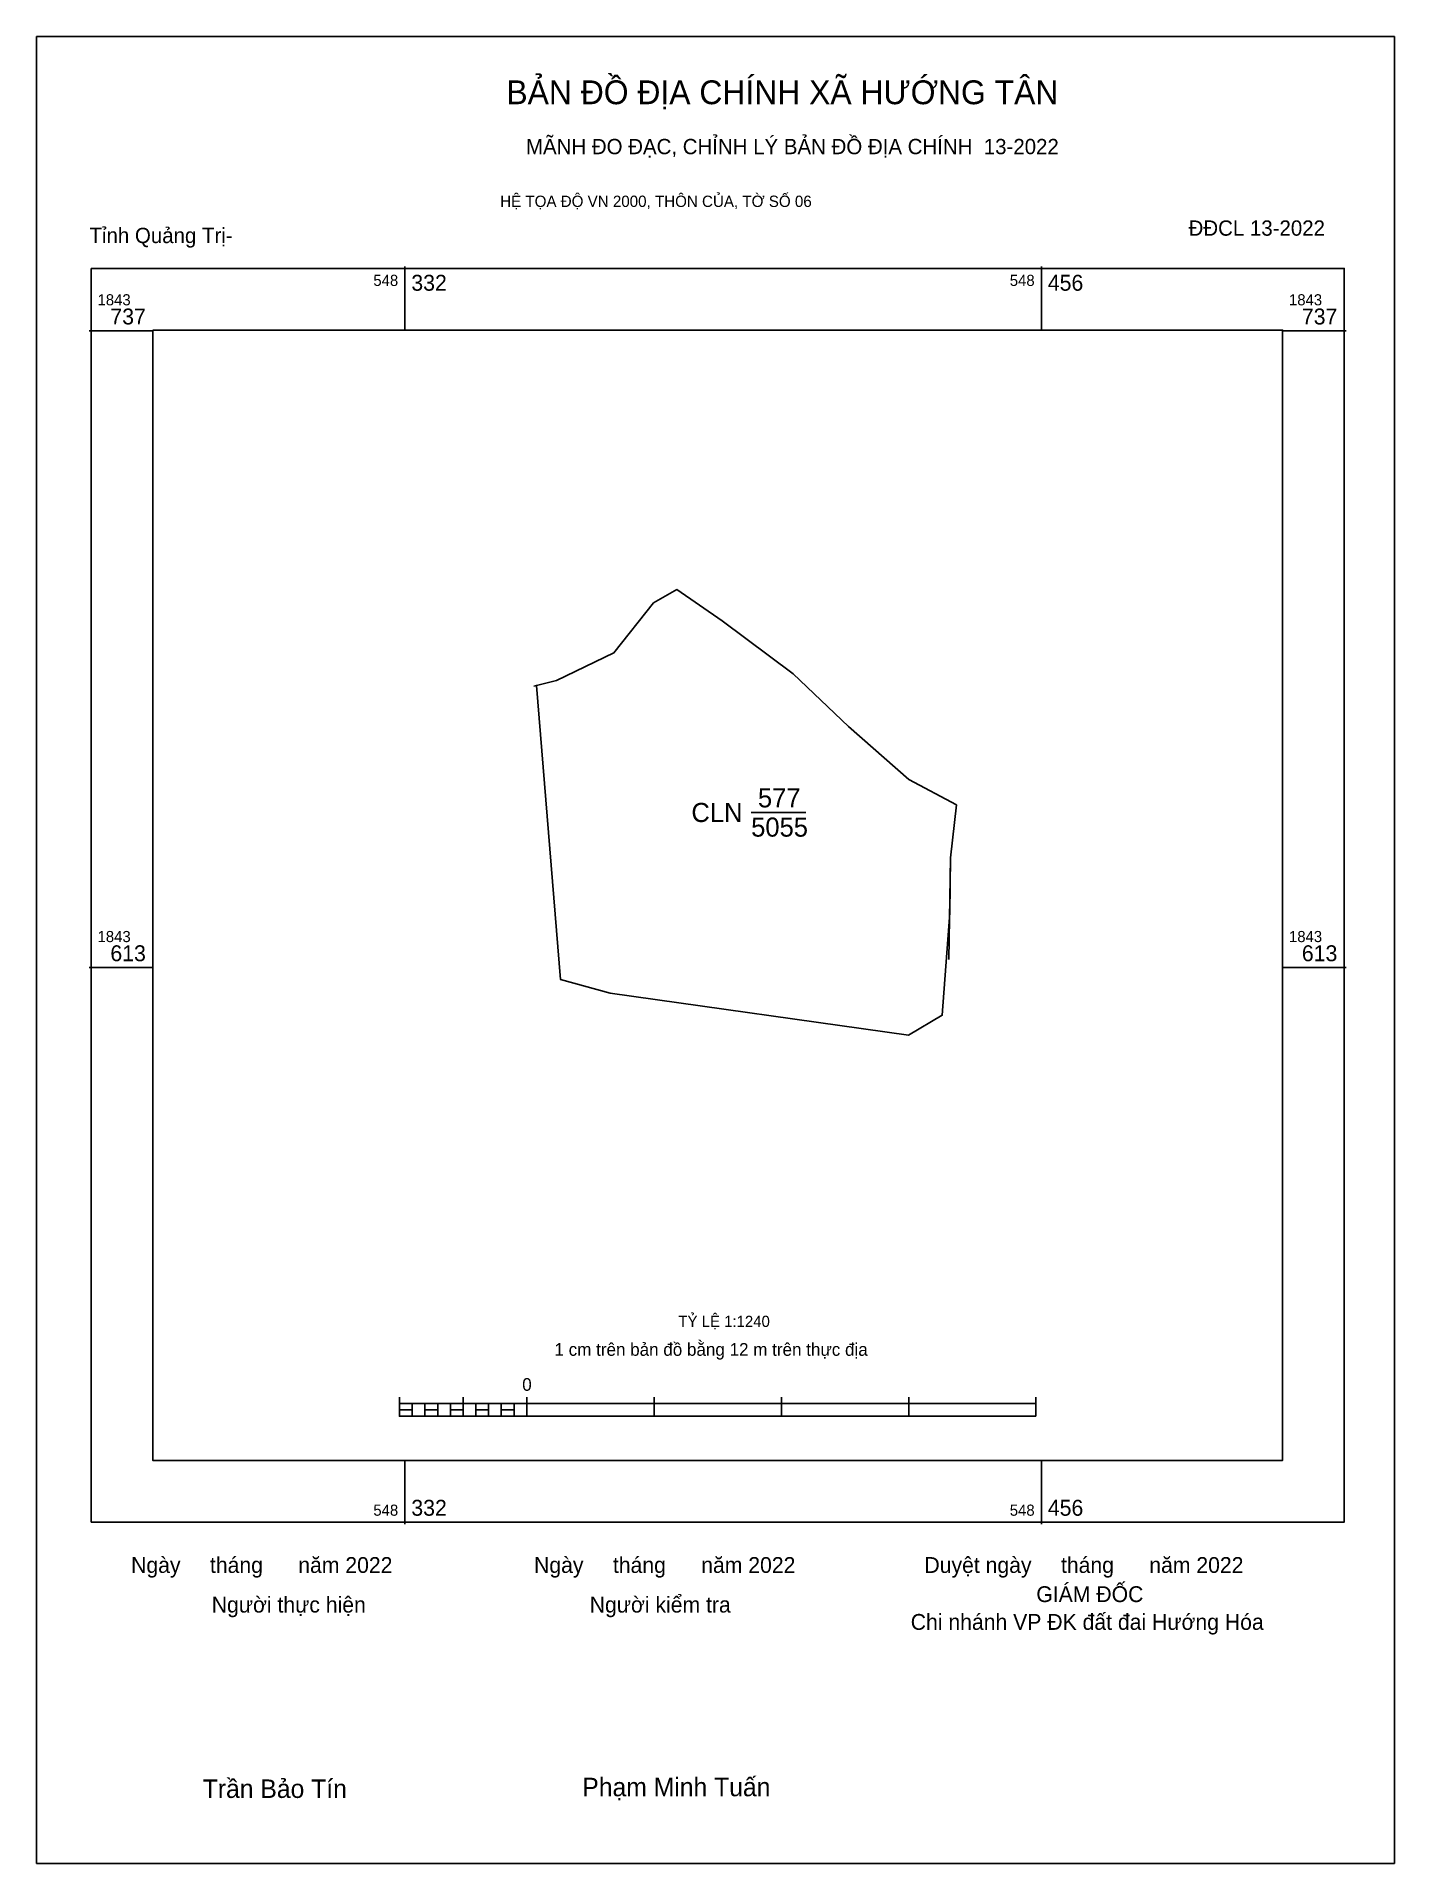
# Model space of a CAD drawing. Extents: x 548261 to 548525, y 1843439 to 1843795.
import ezdxf

# ---------------------------------------------------------------- set-up
doc = ezdxf.new("R2010")
doc.units = 0
for name, color, linetype in [('Level 10', 7, 'Continuous'), ('Level 13', 7, 'Continuous'), ('Level 15', 7, 'Continuous'), ('Level 27', 7, 'Continuous'), ('Level 49', 7, 'Continuous'), ('Level 50', 7, 'Continuous'), ('Level 6', 7, 'Continuous'), ('Level 62', 7, 'Continuous'), ('Level 63', 7, 'Continuous'), ('Level 9', 7, 'Continuous')]:
    doc.layers.add(name, color=color, linetype=linetype)

msp = doc.modelspace()

# ---------------------------------------------------------------- linework, layer by layer
at = {"layer": 'Level 10'}
msp.add_line((548400.05, 1843643.42), (548410.69, 1843643.42), dxfattribs=at)
msp.add_lwpolyline([(548430.71, 1843600), (548372.55, 1843608.19), (548362.86, 1843610.88), (548358.18, 1843668.17), (548362.1, 1843669.14), (548373.29, 1843674.54), (548381, 1843684.24), (548385.53, 1843686.84), (548394.42, 1843680.73), (548408.21, 1843670.46), (548419.01, 1843660.2), (548430.8, 1843649.87), (548440.05, 1843644.9), (548438.93, 1843634.58), (548438.76, 1843623.87), (548437.31, 1843603.9)], close=True, dxfattribs=at)
at = {"layer": 'Level 15'}
msp.add_lwpolyline([(548260.76, 1843794.59), (548525.44, 1843794.59), (548525.44, 1843438.65), (548260.76, 1843438.65)], close=True, dxfattribs=at)
at = {"layer": 'Level 27'}
for p, q in [((548358.18, 1843668.17), (548358.17, 1843668.16)), ((548440.05, 1843644.9), (548440.06, 1843644.9)), ((548362.86, 1843610.88), (548362.85, 1843610.88)), ((548430.71, 1843600), (548430.71, 1843599.99))]:
    msp.add_line(p, q, dxfattribs=at)
at = {"layer": 'Level 49'}
msp.add_line((548438.61, 1843614.79), (548438.93, 1843634.58), dxfattribs=at)
at = {"layer": 'Level 50'}
msp.add_lwpolyline([(548440.05, 1843644.9), (548430.8, 1843649.87), (548419.01, 1843660.2), (548408.21, 1843670.46), (548394.42, 1843680.73), (548385.53, 1843686.84), (548381, 1843684.24), (548373.29, 1843674.54), (548362.1, 1843669.14), (548357.67, 1843668.04)], dxfattribs=at)
at = {"layer": 'Level 62'}
msp.add_lwpolyline([(548283.42, 1843737.39), (548503.64, 1843737.39), (548503.64, 1843517.17), (548283.42, 1843517.17)], close=True, dxfattribs=at)
at = {"layer": 'Level 63'}
for p, q in [((548332.57, 1843749.8), (548332.57, 1843737.39)), ((548456.63, 1843749.8), (548456.63, 1843737.39)), ((548271.02, 1843737.26), (548283.42, 1843737.26)), ((548503.64, 1843737.26), (548516.05, 1843737.26)), ((548271.02, 1843613.2), (548283.42, 1843613.2)), ((548503.64, 1843613.2), (548516.05, 1843613.2)), ((548331.5, 1843529.5), (548331.5, 1843525.78)), ((548343.91, 1843529.5), (548343.91, 1843525.78)), ((548356.32, 1843529.5), (548356.32, 1843525.78)), ((548381.13, 1843529.5), (548381.13, 1843525.78)), ((548405.94, 1843529.5), (548405.94, 1843525.78)), ((548430.75, 1843529.5), (548430.75, 1843525.78)), ((548455.56, 1843529.5), (548455.56, 1843525.78)), ((548331.5, 1843528.26), (548455.56, 1843528.26)), ((548331.5, 1843525.78), (548455.56, 1843525.78)), ((548333.98, 1843528.26), (548333.98, 1843525.78)), ((548336.47, 1843528.26), (548336.47, 1843525.78)), ((548338.95, 1843528.26), (548338.95, 1843525.78)), ((548341.43, 1843528.26), (548341.43, 1843525.78)), ((548343.91, 1843528.26), (548343.91, 1843525.78)), ((548346.39, 1843528.26), (548346.39, 1843525.78)), ((548348.87, 1843528.26), (548348.87, 1843525.78)), ((548351.35, 1843528.26), (548351.35, 1843525.78)), ((548353.83, 1843528.26), (548353.83, 1843525.78)), ((548356.32, 1843528.26), (548356.32, 1843525.78)), ((548332.57, 1843517.17), (548332.57, 1843504.77)), ((548456.63, 1843517.17), (548456.63, 1843504.77))]:
    msp.add_line(p, q, dxfattribs=at)
for points in [[(548271.41, 1843749.41), (548515.66, 1843749.41), (548515.66, 1843505.16), (548271.41, 1843505.16)], [(548331.5, 1843527.02), (548333.98, 1843527.02), (548333.98, 1843525.78), (548331.5, 1843525.78)], [(548331.5, 1843527.02), (548333.98, 1843527.02), (548333.98, 1843525.78), (548331.5, 1843525.78)], [(548336.47, 1843527.02), (548338.95, 1843527.02), (548338.95, 1843525.78), (548336.47, 1843525.78)], [(548341.43, 1843527.02), (548343.91, 1843527.02), (548343.91, 1843525.78), (548341.43, 1843525.78)], [(548346.39, 1843527.02), (548348.87, 1843527.02), (548348.87, 1843525.78), (548346.39, 1843525.78)], [(548351.35, 1843527.02), (548353.83, 1843527.02), (548353.83, 1843525.78), (548351.35, 1843525.78)]]:
    msp.add_lwpolyline(points, close=True, dxfattribs=at)

# ---------------------------------------------------------------- texts
at = {"layer": 'Level 13'}
for s, p in [('577', (548401.37, 1843644.41)), ('CLN', (548388.4, 1843641.56)), ('5055', (548400.05, 1843638.71))]:
    msp.add_text(s, height=3.722, dxfattribs=at).set_placement(p)
at = {"layer": 'Level 6'}
msp.add_text('TỶ LỆ 1:1240', height=2.1808, dxfattribs=at).set_placement((548385.86, 1843543.18))
at = {"layer": 'Level 63'}
for s, height, p in [('BẢN ĐỒ ĐỊA CHÍNH XÃ HƯỚNG TÂN', 4.6443, (548352.34, 1843781.41)), ('MÃNH ĐO ĐẠC, CHỈNH LÝ BẢN ĐỒ ĐỊA CHÍNH  13-2022', 2.9801, (548356.16, 1843771.67)), ('HỆ TỌA ĐỘ VN 2000, THÔN CỦA, TỜ SỐ 06', 2.206, (548351.13, 1843761.39)), ('548', 2.171, (548326.41, 1843746)), ('332', 3.101, (548333.81, 1843745.07)), ('548', 2.171, (548450.46, 1843746)), ('456', 3.101, (548457.87, 1843745.07)), ('1843', 2.171, (548272.65, 1843742.22)), ('1843', 2.171, (548504.88, 1843742.22)), ('737', 3.101, (548275.15, 1843738.5)), ('737', 3.101, (548507.39, 1843738.5)), ('1843', 2.171, (548272.65, 1843618.16)), ('1843', 2.171, (548504.88, 1843618.16)), ('613', 3.101, (548275.15, 1843614.44)), ('613', 3.101, (548507.39, 1843614.44)), ('1 cm trên bản đồ bằng 12 m trên thực địa', 2.4811, (548361.72, 1843537.56)), ('0', 2.48, (548355.43, 1843530.74)), ('548', 2.171, (548326.41, 1843506.4)), ('332', 3.101, (548333.81, 1843506.4)), ('548', 2.171, (548450.46, 1843506.4)), ('456', 3.101, (548457.87, 1843506.4)), ('Ngày     tháng      năm 2022', 3.0869, (548279.19, 1843495.26)), ('Ngày     tháng      năm 2022', 3.0869, (548357.73, 1843495.26)), ('Duyệt ngày     tháng      năm 2022', 3.0869, (548433.82, 1843495.26)), ('GIÁM ĐỐC', 3.087, (548455.63, 1843489.58)), ('Người thực hiện', 3.0869, (548294.91, 1843487.54)), ('Người kiểm tra', 3.0869, (548368.58, 1843487.54)), ('Chi nhánh VP ĐK đất đai Hướng Hóa', 3.0869, (548431.15, 1843484.17)), ('Trần Bảo Tín', 3.6006, (548293.15, 1843451.42)), ('Phạm Minh Tuấn', 3.6006, (548367.14, 1843451.75))]:
    msp.add_text(s, height=height, dxfattribs=at).set_placement(p)
at = {"layer": 'Level 9'}
for s, p in [('Tỉnh Quảng Trị-', (548271.08, 1843754.35)), ('ĐĐCL 13-2022', (548485.31, 1843755.79))]:
    msp.add_text(s, height=2.9801, dxfattribs=at).set_placement(p)

doc.saveas('drawing.dxf')
